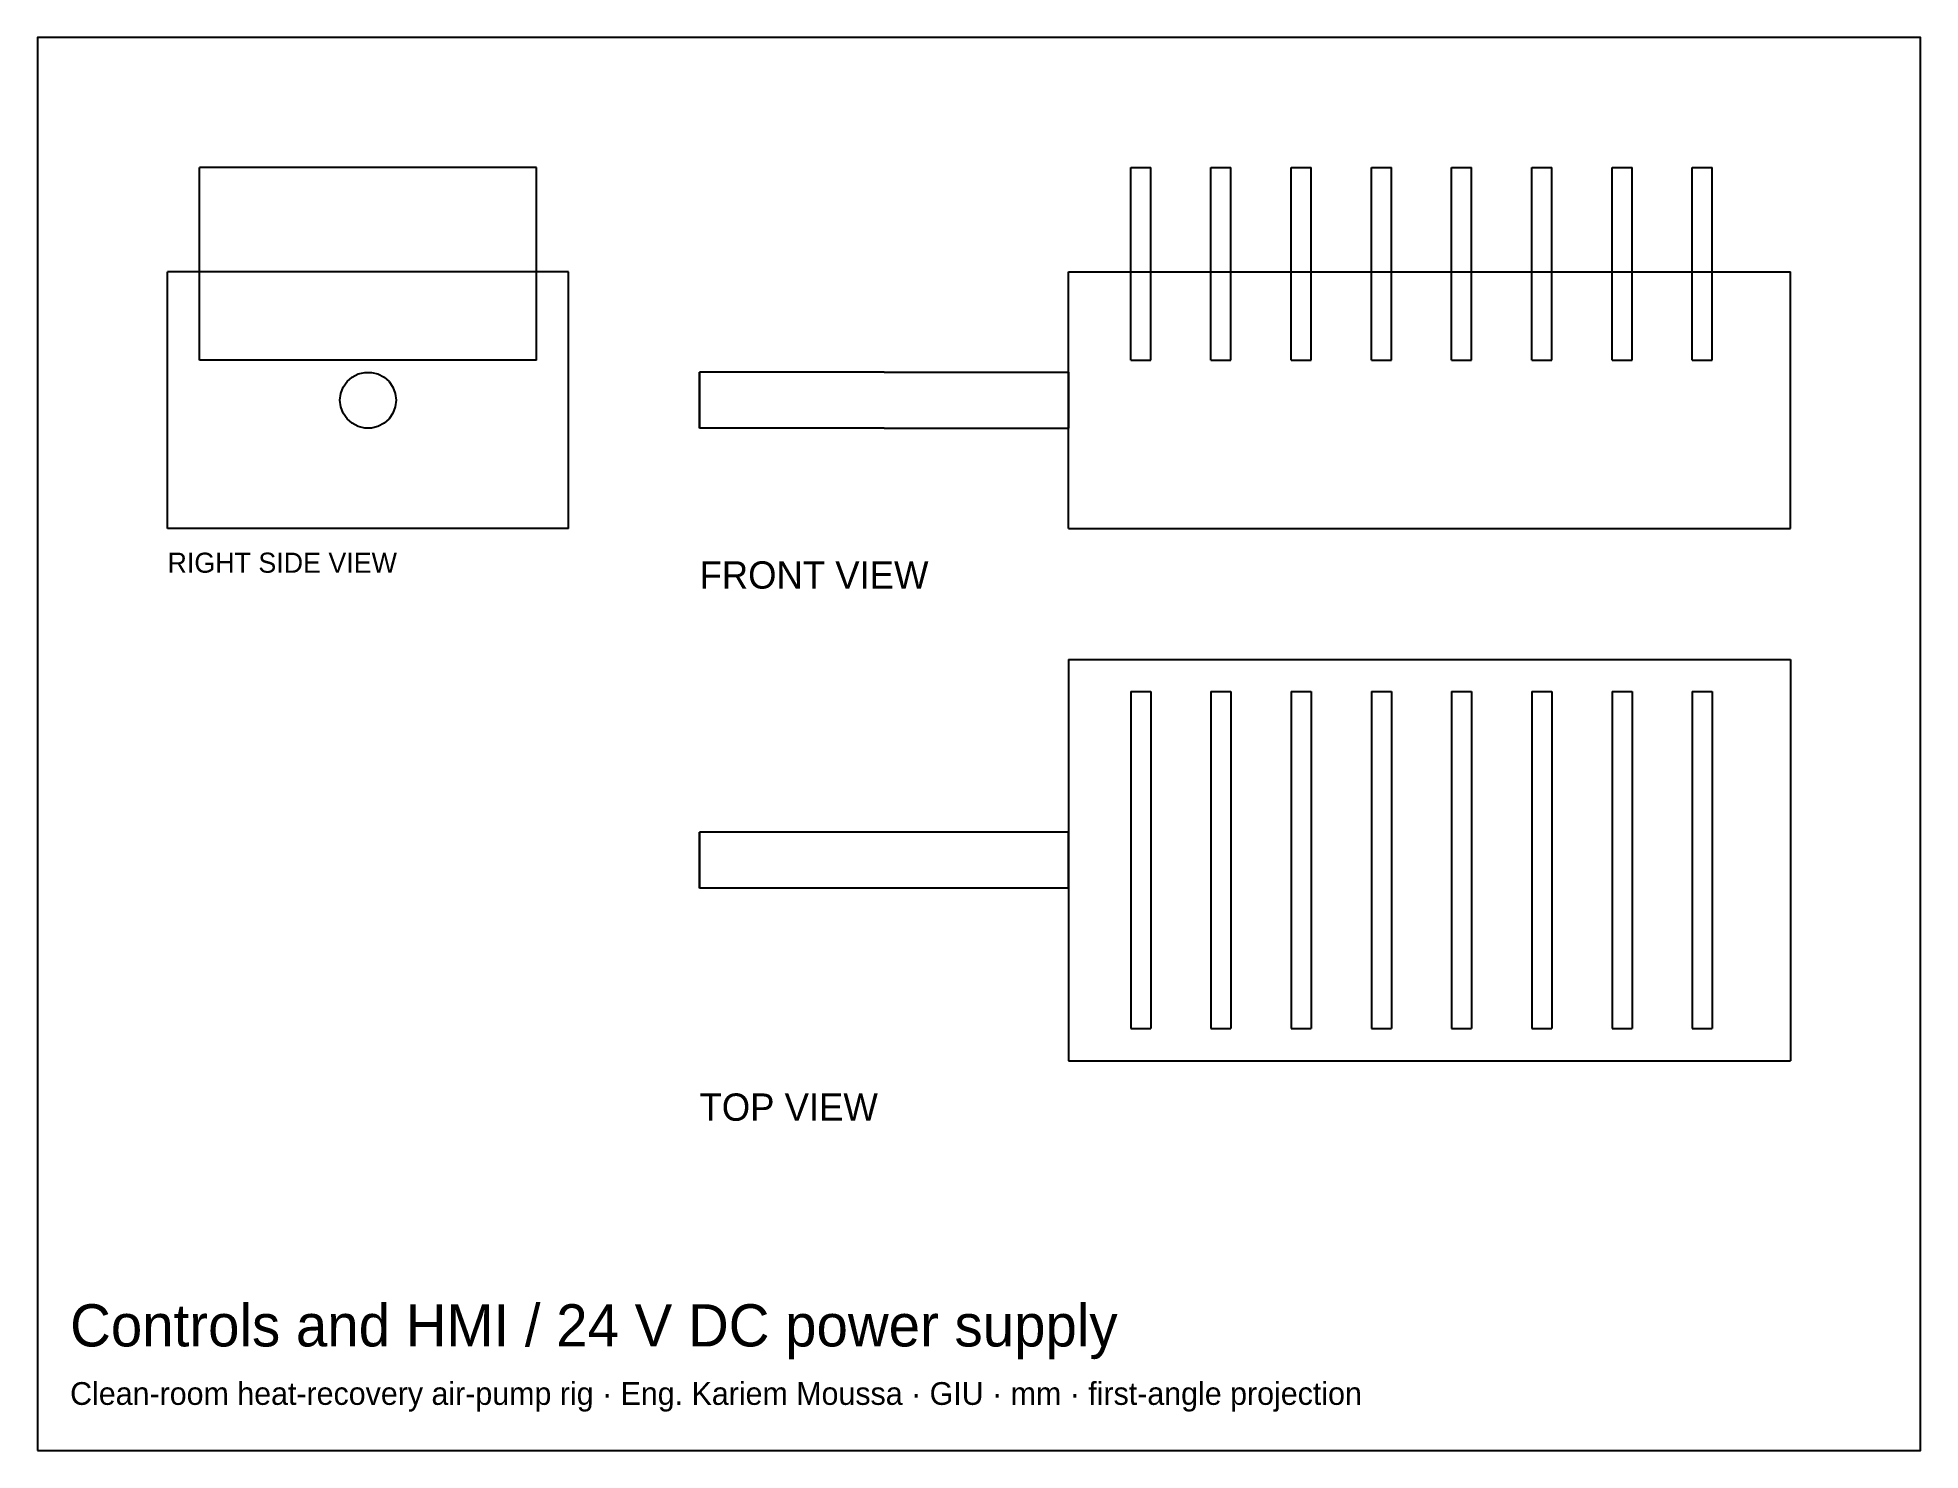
# Model space of a CAD drawing. Header units: millimetres. Extents: x -574 to -339, y -110 to 66.
import ezdxf

# ---------------------------------------------------------------- set-up
doc = ezdxf.new("R2010")
doc.units = ezdxf.units.MM
for name, color, linetype in [('BORDER', 7, 'Continuous'), ('HIDDEN', 8, 'Continuous'), ('TEXT', 5, 'Continuous'), ('VISIBLE', 7, 'Continuous')]:
    doc.layers.add(name, color=color, linetype=linetype)

msp = doc.modelspace()

# ---------------------------------------------------------------- linework, layer by layer
at = {"layer": 'BORDER'}
msp.add_lwpolyline([(-573.51, -109.88), (-338.81, -109.88), (-338.81, 66.19), (-573.51, 66.19)], close=True, dxfattribs=at)
at = {"layer": 'HIDDEN'}
for points in [[(-511.32, 50), (-553.32, 50)], [(-553.32, 26), (-553.32, 50)], [(-511.32, 50), (-553.32, 50)], [(-553.32, 26), (-553.32, 50)], [(-511.32, 50), (-553.32, 50)], [(-553.32, 26), (-553.32, 50)], [(-511.32, 50), (-553.32, 50)], [(-553.32, 26), (-553.32, 50)], [(-511.32, 50), (-553.32, 50)], [(-553.32, 26), (-553.32, 50)], [(-511.32, 50), (-553.32, 50)], [(-553.32, 26), (-553.32, 50)], [(-511.32, 50), (-553.32, 50)], [(-553.32, 26), (-553.32, 50)], [(-511.32, 50), (-553.32, 50)], [(-553.32, 26), (-553.32, 50)], [(-511.32, 50), (-553.32, 50)], [(-553.32, 26), (-553.32, 50)], [(-511.32, 50), (-553.32, 50)], [(-553.32, 26), (-553.32, 50)], [(-511.32, 50), (-553.32, 50)], [(-553.32, 26), (-553.32, 50)], [(-511.32, 50), (-553.32, 50)], [(-553.32, 26), (-553.32, 50)], [(-511.32, 50), (-553.32, 50)], [(-553.32, 26), (-553.32, 50)], [(-511.32, 50), (-553.32, 50)], [(-553.32, 26), (-553.32, 50)], [(-511.32, 50), (-553.32, 50)], [(-553.32, 26), (-553.32, 50)], [(-511.32, 26), (-511.32, 50)], [(-511.32, 26), (-511.32, 50)], [(-511.32, 26), (-511.32, 50)], [(-511.32, 26), (-511.32, 50)], [(-511.32, 26), (-511.32, 50)], [(-511.32, 26), (-511.32, 50)], [(-511.32, 26), (-511.32, 50)], [(-511.32, 26), (-511.32, 50)], [(-511.32, 26), (-511.32, 50)], [(-511.32, 26), (-511.32, 50)], [(-511.32, 26), (-511.32, 50)], [(-511.32, 26), (-511.32, 50)], [(-511.32, 26), (-511.32, 50)], [(-511.32, 26), (-511.32, 50)], [(-511.32, 26), (-511.32, 50)], [(-437.25, 50), (-434.75, 50)], [(-437.25, 26), (-437.25, 50)], [(-434.75, 26), (-434.75, 50)], [(-427.25, 50), (-424.75, 50)], [(-427.25, 26), (-427.25, 50)], [(-424.75, 26), (-424.75, 50)], [(-417.25, 50), (-414.75, 50)], [(-417.25, 26), (-417.25, 50)], [(-414.75, 26), (-414.75, 50)], [(-407.25, 50), (-404.75, 50)], [(-407.25, 26), (-407.25, 50)], [(-404.75, 26), (-404.75, 50)], [(-397.25, 50), (-394.75, 50)], [(-397.25, 26), (-397.25, 50)], [(-394.75, 26), (-394.75, 50)], [(-387.25, 50), (-384.75, 50)], [(-387.25, 26), (-387.25, 50)], [(-384.75, 26), (-384.75, 50)], [(-377.25, 50), (-374.75, 50)], [(-377.25, 26), (-377.25, 50)], [(-374.75, 26), (-374.75, 50)], [(-367.25, 50), (-364.75, 50)], [(-367.25, 26), (-367.25, 50)], [(-364.75, 26), (-364.75, 50)], [(-507.32, 37), (-557.32, 37)], [(-557.32, 5), (-557.32, 37)], [(-553.32, 26), (-553.32, 37)], [(-511.32, 26), (-511.32, 37)], [(-507.32, 5), (-507.32, 37)], [(-445, 37), (-355, 37)], [(-445, 5), (-445, 37)], [(-437.25, 26), (-437.25, 37)], [(-434.75, 26), (-434.75, 37)], [(-427.25, 26), (-427.25, 37)], [(-424.75, 26), (-424.75, 37)], [(-417.25, 26), (-417.25, 37)], [(-414.75, 26), (-414.75, 37)], [(-407.25, 26), (-407.25, 37)], [(-404.75, 26), (-404.75, 37)], [(-397.25, 26), (-397.25, 37)], [(-394.75, 26), (-394.75, 37)], [(-387.25, 26), (-387.25, 37)], [(-384.75, 26), (-384.75, 37)], [(-377.25, 26), (-377.25, 37)], [(-374.75, 26), (-374.75, 37)], [(-367.25, 26), (-367.25, 37)], [(-364.75, 26), (-364.75, 37)], [(-355, 5), (-355, 37)], [(-511.32, 26), (-553.32, 26)], [(-511.32, 26), (-553.32, 26)], [(-511.32, 26), (-553.32, 26)], [(-511.32, 26), (-553.32, 26)], [(-511.32, 26), (-553.32, 26)], [(-511.32, 26), (-553.32, 26)], [(-511.32, 26), (-553.32, 26)], [(-511.32, 26), (-553.32, 26)], [(-511.32, 26), (-553.32, 26)], [(-511.32, 26), (-553.32, 26)], [(-511.32, 26), (-553.32, 26)], [(-511.32, 26), (-553.32, 26)], [(-511.32, 26), (-553.32, 26)], [(-511.32, 26), (-553.32, 26)], [(-511.32, 26), (-553.32, 26)], [(-511.32, 26), (-553.32, 26)], [(-437.25, 26), (-434.75, 26)], [(-437.25, 26), (-434.75, 26)], [(-427.25, 26), (-424.75, 26)], [(-427.25, 26), (-424.75, 26)], [(-417.25, 26), (-414.75, 26)], [(-417.25, 26), (-414.75, 26)], [(-407.25, 26), (-404.75, 26)], [(-407.25, 26), (-404.75, 26)], [(-397.25, 26), (-394.75, 26)], [(-397.25, 26), (-394.75, 26)], [(-387.25, 26), (-384.75, 26)], [(-387.25, 26), (-384.75, 26)], [(-377.25, 26), (-374.75, 26)], [(-377.25, 26), (-374.75, 26)], [(-367.25, 26), (-364.75, 26)], [(-367.25, 26), (-364.75, 26)], [(-534.94, 23.32), (-534.31, 23.88)], [(-534.94, 23.32), (-534.31, 23.88)], [(-534.31, 23.88), (-533.56, 24.27)], [(-534.31, 23.88), (-533.56, 24.27)], [(-533.56, 24.27), (-532.74, 24.47)], [(-533.56, 24.27), (-532.74, 24.47)], [(-532.74, 24.47), (-531.9, 24.47)], [(-532.74, 24.47), (-531.9, 24.47)], [(-531.9, 24.47), (-531.08, 24.27)], [(-531.9, 24.47), (-531.08, 24.27)], [(-531.08, 24.27), (-530.33, 23.88)], [(-531.08, 24.27), (-530.33, 23.88)], [(-530.33, 23.88), (-529.7, 23.32)], [(-530.33, 23.88), (-529.7, 23.32)], [(-491, 24.5), (-491, 24.47)], [(-491, 24.47), (-491, 24.27)], [(-491, 24.27), (-491, 23.88)], [(-491, 23.88), (-491, 23.32)], [(-445, 24.5), (-445, 24.47)], [(-445, 24.47), (-445, 24.5)], [(-445, 24.47), (-445, 24.27)], [(-445, 24.27), (-445, 24.47)], [(-445, 24.27), (-445, 23.88)], [(-445, 23.88), (-445, 24.27)], [(-445, 23.88), (-445, 23.32)], [(-445, 23.32), (-445, 23.88)], [(-535.82, 21), (-535.72, 21.84)], [(-535.82, 21), (-535.72, 21.84)], [(-535.72, 21.84), (-535.42, 22.63)], [(-535.72, 21.84), (-535.42, 22.63)], [(-535.42, 22.63), (-534.94, 23.32)], [(-535.42, 22.63), (-534.94, 23.32)], [(-529.7, 23.32), (-529.22, 22.63)], [(-529.7, 23.32), (-529.22, 22.63)], [(-529.22, 22.63), (-528.92, 21.84)], [(-529.22, 22.63), (-528.92, 21.84)], [(-528.92, 21.84), (-528.82, 21)], [(-528.92, 21.84), (-528.82, 21)], [(-491, 23.32), (-491, 22.63)], [(-491, 22.63), (-491, 21.84)], [(-491, 21.84), (-491, 21)], [(-445, 23.32), (-445, 22.63)], [(-445, 22.63), (-445, 23.32)], [(-445, 22.63), (-445, 21.84)], [(-445, 21.84), (-445, 22.63)], [(-445, 21.84), (-445, 21)], [(-445, 21), (-445, 21.84)], [(-535.72, 20.16), (-535.82, 21)], [(-535.72, 20.16), (-535.82, 21)], [(-535.42, 19.37), (-535.72, 20.16)], [(-535.42, 19.37), (-535.72, 20.16)], [(-534.94, 18.68), (-535.42, 19.37)], [(-534.94, 18.68), (-535.42, 19.37)], [(-529.22, 19.37), (-529.7, 18.68)], [(-529.22, 19.37), (-529.7, 18.68)], [(-528.92, 20.16), (-529.22, 19.37)], [(-528.92, 20.16), (-529.22, 19.37)], [(-528.82, 21), (-528.92, 20.16)], [(-528.82, 21), (-528.92, 20.16)], [(-491, 21), (-491, 20.16)], [(-491, 20.16), (-491, 19.37)], [(-491, 19.37), (-491, 18.68)], [(-445, 20.16), (-445, 21)], [(-445, 21), (-445, 20.16)], [(-445, 19.37), (-445, 20.16)], [(-445, 20.16), (-445, 19.37)], [(-445, 18.68), (-445, 19.37)], [(-445, 19.37), (-445, 18.68)], [(-534.31, 18.12), (-534.94, 18.68)], [(-534.31, 18.12), (-534.94, 18.68)], [(-533.56, 17.73), (-534.31, 18.12)], [(-533.56, 17.73), (-534.31, 18.12)], [(-532.74, 17.53), (-533.56, 17.73)], [(-532.74, 17.53), (-533.56, 17.73)], [(-531.9, 17.53), (-532.74, 17.53)], [(-531.9, 17.53), (-532.74, 17.53)], [(-531.08, 17.73), (-531.9, 17.53)], [(-531.08, 17.73), (-531.9, 17.53)], [(-530.33, 18.12), (-531.08, 17.73)], [(-530.33, 18.12), (-531.08, 17.73)], [(-529.7, 18.68), (-530.33, 18.12)], [(-529.7, 18.68), (-530.33, 18.12)], [(-491, 18.68), (-491, 18.12)], [(-491, 18.12), (-491, 17.73)], [(-491, 17.73), (-491, 17.53)], [(-491, 17.53), (-491, 17.5)], [(-445, 18.12), (-445, 18.68)], [(-445, 18.68), (-445, 18.12)], [(-445, 17.73), (-445, 18.12)], [(-445, 18.12), (-445, 17.73)], [(-445, 17.53), (-445, 17.73)], [(-445, 17.73), (-445, 17.53)], [(-445, 17.5), (-445, 17.53)], [(-445, 17.53), (-445, 17.5)], [(-507.32, 5), (-557.32, 5)], [(-445, 5), (-355, 5)], [(-445, -11.32), (-355, -11.32)], [(-445, -11.32), (-445, -61.32)], [(-355, -11.32), (-355, -61.32)], [(-437.25, -15.32), (-434.75, -15.32)], [(-437.25, -15.32), (-437.25, -57.32)], [(-434.75, -15.32), (-434.75, -57.32)], [(-427.25, -15.32), (-424.75, -15.32)], [(-427.25, -15.32), (-427.25, -57.32)], [(-424.75, -15.32), (-424.75, -57.32)], [(-417.25, -15.32), (-414.75, -15.32)], [(-417.25, -15.32), (-417.25, -57.32)], [(-414.75, -15.32), (-414.75, -57.32)], [(-407.25, -15.32), (-404.75, -15.32)], [(-407.25, -15.32), (-407.25, -57.32)], [(-404.75, -15.32), (-404.75, -57.32)], [(-397.25, -15.32), (-394.75, -15.32)], [(-397.25, -15.32), (-397.25, -57.32)], [(-394.75, -15.32), (-394.75, -57.32)], [(-387.25, -15.32), (-384.75, -15.32)], [(-387.25, -15.32), (-387.25, -57.32)], [(-384.75, -15.32), (-384.75, -57.32)], [(-377.25, -15.32), (-374.75, -15.32)], [(-377.25, -15.32), (-377.25, -57.32)], [(-374.75, -15.32), (-374.75, -57.32)], [(-367.25, -15.32), (-364.75, -15.32)], [(-367.25, -15.32), (-367.25, -57.32)], [(-364.75, -15.32), (-364.75, -57.32)], [(-491, -32.82), (-491, -32.92)], [(-445, -32.82), (-445, -32.92)], [(-445, -32.92), (-445, -32.82)], [(-491, -32.92), (-491, -33.22)], [(-491, -33.22), (-491, -33.7)], [(-491, -33.7), (-491, -34.33)], [(-491, -34.33), (-491, -35.08)], [(-491, -35.08), (-491, -35.9)], [(-445, -32.92), (-445, -33.22)], [(-445, -33.22), (-445, -32.92)], [(-445, -33.22), (-445, -33.7)], [(-445, -33.7), (-445, -33.22)], [(-445, -33.7), (-445, -34.33)], [(-445, -34.33), (-445, -33.7)], [(-445, -34.33), (-445, -35.08)], [(-445, -35.08), (-445, -34.33)], [(-445, -35.08), (-445, -35.9)], [(-445, -35.9), (-445, -35.08)], [(-491, -35.9), (-491, -36.74)], [(-491, -36.74), (-491, -37.56)], [(-445, -35.9), (-445, -36.74)], [(-445, -36.74), (-445, -35.9)], [(-445, -36.74), (-445, -37.56)], [(-445, -37.56), (-445, -36.74)], [(-491, -37.56), (-491, -38.31)], [(-491, -38.31), (-491, -38.94)], [(-491, -38.94), (-491, -39.42)], [(-491, -39.42), (-491, -39.72)], [(-491, -39.72), (-491, -39.82)], [(-445, -37.56), (-445, -38.31)], [(-445, -38.31), (-445, -37.56)], [(-445, -38.31), (-445, -38.94)], [(-445, -38.94), (-445, -38.31)], [(-445, -38.94), (-445, -39.42)], [(-445, -39.42), (-445, -38.94)], [(-445, -39.42), (-445, -39.72)], [(-445, -39.72), (-445, -39.42)], [(-445, -39.72), (-445, -39.82)], [(-445, -39.82), (-445, -39.72)], [(-437.25, -57.32), (-434.75, -57.32)], [(-427.25, -57.32), (-424.75, -57.32)], [(-417.25, -57.32), (-414.75, -57.32)], [(-407.25, -57.32), (-404.75, -57.32)], [(-397.25, -57.32), (-394.75, -57.32)], [(-387.25, -57.32), (-384.75, -57.32)], [(-377.25, -57.32), (-374.75, -57.32)], [(-367.25, -57.32), (-364.75, -57.32)], [(-445, -61.32), (-355, -61.32)]]:
    msp.add_lwpolyline(points, dxfattribs=at)
at = {"layer": 'VISIBLE'}
for points in [[(-511.32, 50), (-553.32, 50)], [(-553.32, 37), (-553.32, 50)], [(-511.32, 37), (-511.32, 50)], [(-437.25, 50), (-434.75, 50)], [(-437.25, 37), (-437.25, 50)], [(-434.75, 37), (-434.75, 50)], [(-427.25, 50), (-424.75, 50)], [(-427.25, 37), (-427.25, 50)], [(-424.75, 37), (-424.75, 50)], [(-417.25, 50), (-414.75, 50)], [(-417.25, 37), (-417.25, 50)], [(-414.75, 37), (-414.75, 50)], [(-407.25, 50), (-404.75, 50)], [(-407.25, 37), (-407.25, 50)], [(-404.75, 37), (-404.75, 50)], [(-397.25, 50), (-394.75, 50)], [(-397.25, 37), (-397.25, 50)], [(-394.75, 37), (-394.75, 50)], [(-387.25, 50), (-384.75, 50)], [(-387.25, 37), (-387.25, 50)], [(-384.75, 37), (-384.75, 50)], [(-377.25, 50), (-374.75, 50)], [(-377.25, 37), (-377.25, 50)], [(-374.75, 37), (-374.75, 50)], [(-367.25, 50), (-364.75, 50)], [(-367.25, 37), (-367.25, 50)], [(-364.75, 37), (-364.75, 50)], [(-507.32, 37), (-557.32, 37)], [(-557.32, 5), (-557.32, 37)], [(-507.32, 5), (-507.32, 37)], [(-445, 37), (-355, 37)], [(-445, 5), (-445, 37)], [(-355, 5), (-355, 37)], [(-491, 24.47), (-491, 24.5)], [(-468, 24.5), (-491, 24.5)], [(-491, 24.27), (-491, 24.47)], [(-491, 23.88), (-491, 24.27)], [(-491, 23.32), (-491, 23.88)], [(-468, 24.5), (-445, 24.5)], [(-491, 22.63), (-491, 23.32)], [(-491, 21.84), (-491, 22.63)], [(-491, 21), (-491, 21.84)], [(-491, 20.16), (-491, 21)], [(-491, 19.37), (-491, 20.16)], [(-491, 18.68), (-491, 19.37)], [(-491, 18.12), (-491, 18.68)], [(-491, 17.73), (-491, 18.12)], [(-491, 17.53), (-491, 17.73)], [(-491, 17.5), (-491, 17.53)], [(-468, 17.5), (-491, 17.5)], [(-468, 17.5), (-445, 17.5)], [(-507.32, 5), (-557.32, 5)], [(-445, 5), (-355, 5)], [(-445, -11.32), (-355, -11.32)], [(-445, -11.32), (-445, -61.32)], [(-355, -11.32), (-355, -61.32)], [(-437.25, -15.32), (-434.75, -15.32)], [(-437.25, -15.32), (-437.25, -57.32)], [(-434.75, -15.32), (-434.75, -57.32)], [(-427.25, -15.32), (-424.75, -15.32)], [(-427.25, -15.32), (-427.25, -57.32)], [(-424.75, -15.32), (-424.75, -57.32)], [(-417.25, -15.32), (-414.75, -15.32)], [(-417.25, -15.32), (-417.25, -57.32)], [(-414.75, -15.32), (-414.75, -57.32)], [(-407.25, -15.32), (-404.75, -15.32)], [(-407.25, -15.32), (-407.25, -57.32)], [(-404.75, -15.32), (-404.75, -57.32)], [(-397.25, -15.32), (-394.75, -15.32)], [(-397.25, -15.32), (-397.25, -57.32)], [(-394.75, -15.32), (-394.75, -57.32)], [(-387.25, -15.32), (-384.75, -15.32)], [(-387.25, -15.32), (-387.25, -57.32)], [(-384.75, -15.32), (-384.75, -57.32)], [(-377.25, -15.32), (-374.75, -15.32)], [(-377.25, -15.32), (-377.25, -57.32)], [(-374.75, -15.32), (-374.75, -57.32)], [(-367.25, -15.32), (-364.75, -15.32)], [(-367.25, -15.32), (-367.25, -57.32)], [(-364.75, -15.32), (-364.75, -57.32)], [(-491, -32.92), (-491, -32.82)], [(-445, -32.82), (-491, -32.82)], [(-491, -33.22), (-491, -32.92)], [(-491, -33.7), (-491, -33.22)], [(-491, -34.33), (-491, -33.7)], [(-491, -35.08), (-491, -34.33)], [(-491, -35.9), (-491, -35.08)], [(-491, -36.74), (-491, -35.9)], [(-491, -37.56), (-491, -36.74)], [(-491, -38.31), (-491, -37.56)], [(-491, -38.94), (-491, -38.31)], [(-491, -39.42), (-491, -38.94)], [(-491, -39.72), (-491, -39.42)], [(-491, -39.82), (-491, -39.72)], [(-445, -39.82), (-491, -39.82)], [(-437.25, -57.32), (-434.75, -57.32)], [(-427.25, -57.32), (-424.75, -57.32)], [(-417.25, -57.32), (-414.75, -57.32)], [(-407.25, -57.32), (-404.75, -57.32)], [(-397.25, -57.32), (-394.75, -57.32)], [(-387.25, -57.32), (-384.75, -57.32)], [(-377.25, -57.32), (-374.75, -57.32)], [(-367.25, -57.32), (-364.75, -57.32)], [(-445, -61.32), (-355, -61.32)]]:
    msp.add_lwpolyline(points, dxfattribs=at)

# ---------------------------------------------------------------- texts
at = {"layer": 'TEXT'}
for s, height, p in [('RIGHT SIDE VIEW', 2.5, (-557.32, -0.5)), ('FRONT VIEW', 3.4, (-491, -2.48)), ('TOP VIEW', 3.4, (-491, -68.8)), ('Controls and HMI / 24 V DC power supply', 5.2603, (-569.46, -96.93)), ('Clean-room heat-recovery air-pump rig · Eng. Kariem Moussa · GIU · mm · first-angle projection', 2.8325, (-569.46, -104.21))]:
    msp.add_text(s, height=height, dxfattribs=at).set_placement(p)

doc.saveas('drawing.dxf')
